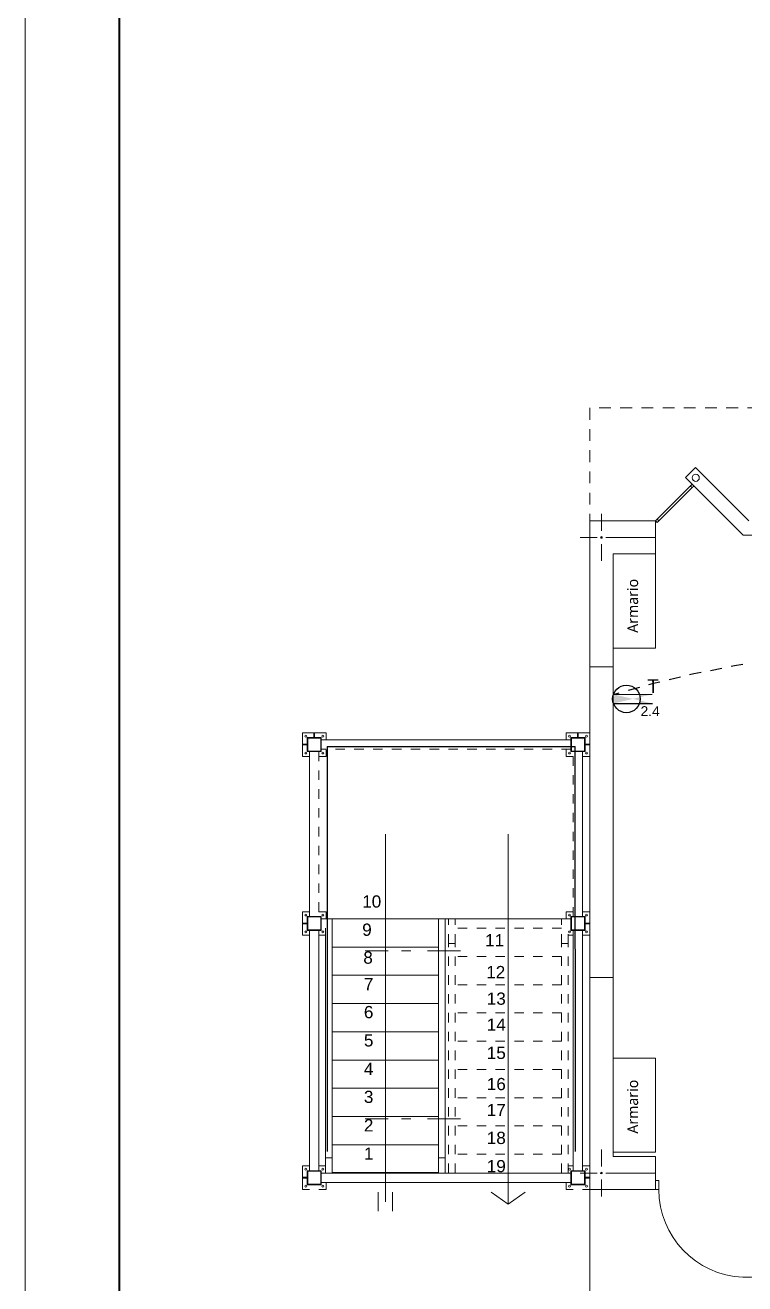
# Model space of a CAD drawing. Header units: metres. Extents: x -17 to 101, y 0 to 79.
# Drawn here: x 50.44 to 58.08, y 44.72 to 58.08 of the extents above; entities that cross this region are included whole.
import ezdxf

# ---------------------------------------------------------------- set-up
doc = ezdxf.new("R2010")
doc.units = ezdxf.units.M
for name, pattern in [('CONTINUA', [0]), ('DASHED2', [0.375, 0.25, -0.125]), ('Dot & Dashed', [0.670278, 0.352778, -0.176389, 0, -0.141111]), ('HIDDEN2', [0.1875, 0.125, -0.0625])]:
    doc.linetypes.add(name, pattern=pattern)
doc.layers.add('Cotas varias El', color=253, linetype='Continuous', lineweight=13)
doc.layers.add('TOMACORRIENTE', color=5, linetype='HIDDEN2', lineweight=30)
doc.styles.add('Generales', font='trebuc.ttf', dxfattribs={"height": 0.1})
doc.styles.get("Standard").update_dxf_attribs({"font": 'arial.ttf'})

# ---------------------------------------------------------------- blocks, each defined once
blk = doc.blocks.new('tomac. 2.2')
at = {"layer": 'TOMACORRIENTE'}
h = blk.add_hatch(color=256, dxfattribs=at)
h.dxf.hatch_style = 1
edge = h.paths.add_edge_path()
edge.add_line((-0.138, 0.049), (0.275, 0.048))
edge.add_line((-0.138, -0.048), (0.275, -0.049))
edge = h.paths.add_edge_path()
edge.add_ellipse((0, 0), major_axis=(0.104, 0.103), ratio=1, start_angle=475.671, end_angle=514.329)
edge.add_line((-0.138, -0.048), (0.138, -0.049))
edge.add_ellipse((0, 0), major_axis=(0.104, 0.103), ratio=1, start_angle=655.671, end_angle=694.329)
edge.add_line((0.138, 0.048), (-0.138, 0.049))
at = {"layer": 'TOMACORRIENTE', "color": 5, "linetype": 'CONTINUA'}
for p, q in [((-0.138, 0.049), (0.275, 0.048)), ((-0.138, -0.048), (0.275, -0.049))]:
    blk.add_line(p, q, dxfattribs=at)
blk.add_ellipse((0, 0), major_axis=(0.104, 0.103), ratio=1, start_param=5.497787, end_param=11.780972, dxfattribs=at)
at = {"layer": 'TOMACORRIENTE'}
blk.add_text('T', height=0.144, dxfattribs=at).set_placement((0.222, 0.063))

msp = doc.modelspace()

# ---------------------------------------------------------------- linework, layer by layer
at = {"layer": 'Cotas varias El', "linetype": 'Continuous'}
for p, q in [((57.134, 52.818), (57.523, 53.207)), ((57.523, 53.207), (57.505, 53.189)), ((57.523, 53.207), (57.541, 53.189)), ((57.169, 52.818), (57.523, 53.172)), ((57.505, 53.189), (57.523, 53.172)), ((57.523, 53.172), (57.541, 53.189)), ((56.559, 52.713), (56.559, 52.893)), ((57.134, 52.818), (57.152, 52.8)), ((57.169, 52.818), (57.152, 52.836)), ((57.152, 52.8), (57.169, 52.818)), ((56.514, 52.643), (56.334, 52.643)), ((56.559, 52.573), (56.559, 52.393)), ((57.134, 52.643), (56.604, 52.643)), ((53.384, 50.448), (53.384, 50.568)), ((53.384, 50.568), (53.504, 50.568)), ((53.513, 50.568), (53.504, 50.568)), ((53.504, 50.523), (53.504, 50.568)), ((53.513, 50.523), (53.513, 50.568)), ((53.513, 50.568), (53.634, 50.568)), ((53.634, 50.568), (53.634, 50.493)), ((56.184, 50.493), (56.184, 50.568)), ((56.184, 50.568), (56.304, 50.568)), ((56.313, 50.568), (56.304, 50.568)), ((56.304, 50.523), (56.304, 50.568)), ((56.313, 50.523), (56.313, 50.568)), ((56.313, 50.568), (56.434, 50.568)), ((56.434, 50.568), (56.434, 50.448)), ((53.384, 50.448), (53.384, 50.439)), ((53.429, 50.448), (53.384, 50.448)), ((53.429, 50.439), (53.384, 50.439)), ((53.384, 50.318), (53.384, 50.439)), ((53.429, 50.448), (53.429, 50.439)), ((53.434, 50.448), (53.429, 50.448)), ((53.434, 50.439), (53.429, 50.439)), ((53.434, 50.518), (53.434, 50.368)), ((53.584, 50.518), (53.434, 50.518)), ((53.44, 50.512), (53.44, 50.374)), ((53.578, 50.512), (53.44, 50.512)), ((53.459, 50.493), (53.459, 50.493)), ((53.459, 50.493), (53.459, 50.493)), ((53.513, 50.523), (53.504, 50.523)), ((53.504, 50.518), (53.504, 50.523)), ((53.513, 50.518), (53.513, 50.523)), ((53.578, 50.393), (53.578, 50.512)), ((53.578, 50.374), (53.578, 50.393)), ((53.584, 50.393), (53.584, 50.518)), ((56.234, 50.493), (53.584, 50.493)), ((53.584, 50.493), (56.234, 50.493)), ((53.584, 50.368), (53.584, 50.393)), ((56.384, 50.518), (56.234, 50.518)), ((56.234, 50.518), (56.234, 50.393)), ((56.234, 50.393), (56.234, 50.368)), ((56.378, 50.512), (56.24, 50.512)), ((56.24, 50.512), (56.24, 50.393)), ((56.24, 50.393), (56.24, 50.374)), ((56.313, 50.523), (56.304, 50.523)), ((56.304, 50.518), (56.304, 50.523)), ((56.313, 50.518), (56.313, 50.523)), ((56.359, 50.493), (56.359, 50.493)), ((56.359, 50.493), (56.359, 50.493)), ((56.378, 50.374), (56.378, 50.512)), ((56.384, 50.368), (56.384, 50.518)), ((56.384, 50.448), (56.389, 50.448)), ((56.384, 50.439), (56.389, 50.439)), ((56.389, 50.448), (56.389, 50.439)), ((56.389, 50.448), (56.434, 50.448)), ((56.389, 50.439), (56.434, 50.439)), ((56.434, 50.448), (56.434, 50.439)), ((56.434, 50.439), (56.434, 50.318)), ((53.459, 50.318), (53.384, 50.318)), ((53.434, 50.368), (53.559, 50.368)), ((53.44, 50.374), (53.559, 50.374)), ((53.459, 50.368), (53.459, 48.618)), ((53.559, 50.374), (53.578, 50.374)), ((53.559, 50.368), (53.584, 50.368)), ((53.634, 50.318), (53.559, 50.318)), ((53.634, 50.389), (53.634, 50.318)), ((56.184, 50.318), (56.184, 50.389)), ((56.259, 50.318), (56.184, 50.318)), ((56.234, 50.368), (56.259, 50.368)), ((56.24, 50.374), (56.259, 50.374)), ((56.259, 50.374), (56.378, 50.374)), ((56.259, 50.368), (56.384, 50.368)), ((56.359, 48.618), (56.359, 50.368)), ((56.434, 50.318), (56.359, 50.318)), ((53.384, 48.548), (53.384, 48.668)), ((53.384, 48.668), (53.459, 48.668)), ((53.559, 48.668), (53.634, 48.668)), ((53.634, 48.668), (53.634, 48.593)), ((56.184, 48.593), (56.184, 48.668)), ((56.184, 48.668), (56.259, 48.668)), ((56.359, 48.668), (56.434, 48.668)), ((56.434, 48.668), (56.434, 48.548)), ((53.384, 48.548), (53.384, 48.539)), ((53.429, 48.548), (53.384, 48.548)), ((53.429, 48.539), (53.384, 48.539)), ((53.384, 48.418), (53.384, 48.539)), ((53.429, 48.548), (53.429, 48.539)), ((53.434, 48.548), (53.429, 48.548)), ((53.434, 48.539), (53.429, 48.539)), ((53.434, 48.618), (53.434, 48.468)), ((53.584, 48.618), (53.434, 48.618)), ((53.578, 48.612), (53.44, 48.612)), ((53.44, 48.612), (53.44, 48.474)), ((53.578, 48.474), (53.578, 48.612)), ((53.584, 48.468), (53.584, 48.618)), ((53.584, 48.593), (56.234, 48.593)), ((56.234, 48.618), (56.234, 48.468)), ((56.384, 48.618), (56.234, 48.618)), ((56.24, 48.612), (56.24, 48.474)), ((56.378, 48.612), (56.24, 48.612)), ((56.378, 48.474), (56.378, 48.612)), ((56.384, 48.468), (56.384, 48.618)), ((56.384, 48.548), (56.389, 48.548)), ((56.384, 48.539), (56.389, 48.539)), ((56.389, 48.548), (56.389, 48.539)), ((56.389, 48.548), (56.434, 48.548)), ((56.389, 48.539), (56.434, 48.539)), ((56.434, 48.548), (56.434, 48.539)), ((56.434, 48.539), (56.434, 48.418)), ((53.459, 48.418), (53.384, 48.418)), ((53.434, 48.468), (53.559, 48.468)), ((53.44, 48.474), (53.559, 48.474)), ((53.459, 48.468), (53.459, 45.918)), ((53.559, 48.474), (53.578, 48.474)), ((53.559, 48.468), (53.584, 48.468)), ((53.559, 48.468), (53.559, 45.918)), ((53.629, 48.418), (53.559, 48.418)), ((56.259, 48.418), (56.204, 48.418)), ((56.234, 48.468), (56.359, 48.468)), ((56.24, 48.474), (56.359, 48.474)), ((56.259, 45.918), (56.259, 48.468)), ((56.359, 48.474), (56.378, 48.474)), ((56.359, 48.468), (56.384, 48.468)), ((56.359, 45.918), (56.359, 48.468)), ((56.434, 48.418), (56.359, 48.418)), ((56.559, 45.963), (56.559, 46.143)), ((53.384, 45.848), (53.384, 45.968)), ((53.384, 45.968), (53.459, 45.968)), ((53.584, 45.918), (53.434, 45.918)), ((53.434, 45.918), (53.434, 45.768)), ((53.44, 45.912), (53.44, 45.774)), ((53.578, 45.912), (53.44, 45.912)), ((53.559, 45.968), (53.629, 45.968)), ((53.578, 45.774), (53.578, 45.912)), ((53.584, 45.768), (53.584, 45.918)), ((53.584, 45.893), (56.234, 45.893)), ((53.699, 45.894), (54.829, 45.894)), ((56.204, 45.968), (56.259, 45.968)), ((56.234, 45.918), (56.234, 45.768)), ((56.384, 45.918), (56.234, 45.918)), ((56.24, 45.912), (56.24, 45.774)), ((56.378, 45.912), (56.24, 45.912)), ((56.514, 45.893), (56.334, 45.893)), ((56.359, 45.968), (56.434, 45.968)), ((56.378, 45.774), (56.378, 45.912)), ((56.384, 45.768), (56.384, 45.918)), ((56.434, 45.968), (56.434, 45.848)), ((57.134, 45.893), (56.604, 45.893)), ((53.384, 45.848), (53.384, 45.839)), ((53.429, 45.848), (53.384, 45.848)), ((53.429, 45.839), (53.384, 45.839)), ((53.384, 45.718), (53.384, 45.839)), ((53.459, 45.718), (53.384, 45.718)), ((53.429, 45.848), (53.429, 45.839)), ((53.434, 45.848), (53.429, 45.848)), ((53.434, 45.839), (53.429, 45.839)), ((53.434, 45.768), (53.559, 45.768)), ((53.44, 45.774), (53.559, 45.774)), ((53.559, 45.774), (53.578, 45.774)), ((53.559, 45.768), (53.584, 45.768)), ((53.634, 45.718), (53.559, 45.718)), ((53.584, 45.793), (56.234, 45.793)), ((53.634, 45.793), (53.634, 45.718)), ((56.184, 45.718), (56.184, 45.793)), ((56.259, 45.718), (56.184, 45.718)), ((56.234, 45.768), (56.359, 45.768)), ((56.24, 45.774), (56.359, 45.774)), ((56.359, 45.774), (56.378, 45.774)), ((56.359, 45.768), (56.384, 45.768)), ((56.434, 45.718), (56.359, 45.718)), ((56.384, 45.848), (56.389, 45.848)), ((56.384, 45.839), (56.389, 45.839)), ((56.389, 45.848), (56.389, 45.839)), ((56.389, 45.848), (56.434, 45.848)), ((56.389, 45.839), (56.434, 45.839)), ((56.434, 45.848), (56.434, 45.839)), ((56.434, 45.839), (56.434, 45.718)), ((56.559, 45.823), (56.559, 45.643))]:
    msp.add_line(p, q, dxfattribs=at)
at = {"layer": 'Cotas varias El', "ltscale": 0.05}
msp.add_line((58.062, 52.668), (58.482, 52.668), dxfattribs=at)
at = {"layer": 'Cotas varias El', "linetype": 'DASHED2', "lineweight": 9, "ltscale": 0.4}
for p, q in [((56.234, 50.393), (53.584, 50.393)), ((53.559, 50.368), (53.559, 48.618)), ((56.259, 48.618), (56.259, 50.368)), ((54.934, 48.33), (54.934, 48.593)), ((55.004, 48.33), (55.004, 48.593)), ((56.134, 48.33), (56.134, 48.593)), ((56.134, 48.493), (55.004, 48.493)), ((56.204, 48.33), (56.204, 48.493)), ((54.934, 45.893), (54.934, 48.33)), ((54.934, 48.33), (55.004, 48.33)), ((55.004, 45.893), (55.004, 48.33)), ((56.134, 48.33), (56.204, 48.33)), ((56.134, 45.893), (56.134, 48.33)), ((56.204, 45.893), (56.204, 48.33)), ((56.134, 48.193), (55.004, 48.193)), ((56.134, 47.893), (55.004, 47.893)), ((56.134, 47.593), (55.004, 47.593)), ((56.134, 47.293), (55.004, 47.293)), ((56.134, 46.993), (55.004, 46.993)), ((56.134, 46.693), (55.004, 46.693)), ((56.134, 46.393), (55.004, 46.393)), ((56.134, 46.093), (55.004, 46.093))]:
    msp.add_line(p, q, dxfattribs=at)
at = {"layer": 'Cotas varias El', "lineweight": -3}
for p, q in [((53.646, 50.422), (56.279, 50.423)), ((53.646, 50.422), (53.646, 46.123)), ((56.277, 50.423), (56.279, 46.123))]:
    msp.add_line(p, q, dxfattribs=at)
at = {"layer": 'Cotas varias El'}
for p, q in [((54.264, 45.586), (54.264, 49.493)), ((55.569, 49.493), (55.569, 45.563)), ((57.134, 45.718), (57.134, 45.968)), ((54.189, 45.689), (54.189, 45.488)), ((54.339, 45.689), (54.339, 45.488)), ((55.569, 45.563), (55.388, 45.69)), ((55.569, 45.563), (55.75, 45.69))]:
    msp.add_line(p, q, dxfattribs=at)
at = {"layer": 'Cotas varias El', "linetype": 'Continuous', "lineweight": 15}
for p, q in [((53.699, 48.593), (53.699, 46.056)), ((54.829, 48.593), (54.829, 46.056)), ((54.899, 48.593), (54.899, 46.056)), ((53.629, 48.493), (53.629, 46.056)), ((53.699, 48.293), (54.829, 48.293)), ((53.699, 47.993), (54.829, 47.993)), ((53.699, 47.693), (54.829, 47.693)), ((53.699, 47.393), (54.829, 47.393)), ((53.699, 47.093), (54.829, 47.093)), ((53.699, 46.794), (54.829, 46.794)), ((53.699, 46.494), (54.829, 46.494)), ((53.699, 46.194), (54.829, 46.194)), ((53.699, 46.056), (53.629, 46.056)), ((53.629, 46.056), (53.629, 45.893)), ((53.699, 46.056), (53.699, 45.893)), ((54.899, 46.056), (54.829, 46.056)), ((54.829, 46.056), (54.829, 45.893)), ((54.899, 46.056), (54.899, 45.893)), ((53.699, 45.899), (54.829, 45.899)), ((53.699, 45.898), (54.829, 45.898))]:
    msp.add_line(p, q, dxfattribs=at)
at = {"layer": 'Cotas varias El', "linetype": 'Dot & Dashed', "lineweight": 13}
for p, q in [((55.063, 48.252), (54.051, 48.252)), ((55.063, 46.47), (54.051, 46.47))]:
    msp.add_line(p, q, dxfattribs=at)
at = {"layer": 'Cotas varias El', "linetype": 'Continuous', "lineweight": 13}
msp.add_line((55.066, 48.202), (55.066, 48.202), dxfattribs=at)
at = {"layer": 'Cotas varias El', "linetype": 'ByBlock'}
for p, q in [((57.134, 45.718), (57.134, 45.814)), ((57.134, 45.814), (57.167, 45.814)), ((57.134, 45.718), (57.134, 45.814)), ((57.134, 45.718), (57.134, 45.814)), ((57.167, 45.718), (57.134, 45.718)), ((57.167, 45.814), (57.167, 45.718))]:
    msp.add_line(p, q, dxfattribs=at)
at = {"layer": 'Cotas varias El'}
for points in [[(50.439, 73.43), (100.539, 73.43), (100.539, 37.93), (50.439, 37.93), (50.439, 73.43)], [(56.434, 51.268), (56.434, 52.818), (57.134, 52.818)], [(57.134, 52.818), (57.134, 52.468), (56.684, 52.468), (56.684, 51.268)], [(57.134, 52.468), (56.684, 52.468), (56.684, 51.468), (57.134, 51.468), (57.134, 52.468)], [(57.134, 52.468), (56.684, 52.468), (56.684, 51.468), (57.134, 51.468), (57.134, 52.468)], [(56.684, 47.968), (56.684, 46.068), (57.134, 46.068), (57.134, 45.718)], [(57.134, 47.113), (56.684, 47.113), (56.684, 46.113), (57.134, 46.113), (57.134, 47.113)], [(57.134, 47.113), (56.684, 47.113), (56.684, 46.113), (57.134, 46.113), (57.134, 47.113)], [(56.434, 45.718), (56.434, 42.418), (85.234, 42.418), (85.234, 45.718)]]:
    msp.add_lwpolyline(points, dxfattribs=at)
at = {"layer": 'Cotas varias El', "lineweight": 40}
msp.add_lwpolyline([(51.439, 72.43), (99.539, 72.43), (99.539, 38.93), (51.439, 38.93)], close=True, dxfattribs=at)
at = {"layer": 'Cotas varias El', "linetype": 'HIDDEN2'}
msp.add_lwpolyline([(85.234, 52.818), (85.234, 54.018), (56.434, 54.018), (56.434, 52.818)], dxfattribs=at)
at = {"layer": 'Cotas varias El', "ltscale": 0.05}
for points in [[(57.558, 53.384), (57.452, 53.278)], [(58.124, 52.818), (57.558, 53.384)], [(57.452, 53.278), (58.062, 52.668)]]:
    msp.add_lwpolyline(points, dxfattribs=at)
at = {"layer": 'Cotas varias El', "linetype": 'Continuous'}
for points in [[(56.434, 52.818), (56.434, 51.268), (56.684, 51.268), (56.684, 52.468), (57.134, 52.468), (57.134, 52.818)], [(56.434, 45.718), (56.434, 47.968), (56.684, 47.968), (56.684, 46.068), (57.134, 46.068), (57.134, 45.718)]]:
    msp.add_lwpolyline(points, close=True, dxfattribs=at)
at = {"layer": 'Cotas varias El', "ltscale": 0.05}
msp.add_lwpolyline([(56.434, 51.268), (56.434, 47.968), (56.684, 47.968), (56.684, 51.268)], close=True, dxfattribs=at)
at = {"layer": 'Cotas varias El'}
msp.add_circle((57.56, 53.276), 0.0375, dxfattribs=at)
at = {"layer": 'Cotas varias El', "linetype": 'Continuous'}
for centre, radius in [((56.559, 52.643), 0.00871), ((53.419, 50.533), 0.00992), ((53.599, 50.533), 0.00992), ((56.219, 50.533), 0.00992), ((56.399, 50.533), 0.00992), ((53.419, 50.353), 0.00992), ((53.599, 50.353), 0.00992), ((56.219, 50.353), 0.00992), ((56.399, 50.353), 0.00992), ((53.419, 48.633), 0.00992), ((53.599, 48.633), 0.00992), ((56.219, 48.633), 0.00992), ((56.399, 48.633), 0.00992), ((53.419, 48.453), 0.00992), ((53.599, 48.453), 0.00992), ((56.219, 48.453), 0.00992), ((56.399, 48.453), 0.00992), ((53.419, 45.933), 0.00992), ((53.599, 45.933), 0.00992), ((56.219, 45.933), 0.00992), ((56.399, 45.933), 0.00992), ((56.559, 45.893), 0.00871), ((53.419, 45.753), 0.00992), ((53.599, 45.753), 0.00992), ((56.219, 45.753), 0.00992), ((56.399, 45.753), 0.00992)]:
    msp.add_circle(centre, radius, dxfattribs=at)
at = {"layer": 'Cotas varias El', "linetype": 'ByBlock'}
msp.add_arc((58.101, 45.718), 0.933, 180, 355, dxfattribs=at)
at = {"layer": 'Cotas varias El', "linetype": 'Continuous'}
for p in [(56.559, 52.643), (56.559, 45.893)]:
    msp.add_point(p, dxfattribs=at)
at = {"layer": 'TOMACORRIENTE', "lineweight": 25}
msp.add_arc((60.084, 39.564), 11.904, 72.719, 106.5923, dxfattribs=at)

# ---------------------------------------------------------------- block references
at = {"layer": 'TOMACORRIENTE', "lineweight": 25, "rotation": 0.2681457516765948}
msp.add_blockref('tomac. 2.2', (56.824, 50.928), dxfattribs=at)

# ---------------------------------------------------------------- texts
at = {"layer": 'Cotas varias El', "char_height": 0.115, "attachment_point": 1, "rotation": 90, "style": 'Generales'}
for insert in [(56.833, 51.63), (56.833, 51.63), (56.833, 46.311), (56.833, 46.311)]:
    msp.add_mtext_dynamic_manual_height_columns('Armario', width=0.64581, gutter_width=1, heights=[0], dxfattribs=dict(at, insert=insert))
at = {"layer": 'Cotas varias El', "char_height": 0.13, "width": 0.02301, "attachment_point": 1, "style": 'Generales'}
for s, insert in [('\\A1;{\\fArial|b0|i0|c0|p34;10}', (54.018, 48.842)), ('\\A1;{\\fArial|b0|i0|c0|p34;9}', (54.018, 48.542)), ('\\A1;{\\fArial|b0|i0|c0|p34;11}', (55.323, 48.43)), ('\\A1;{\\fArial|b0|i0|c0|p34;8}', (54.03, 48.246)), ('\\A1;{\\fArial|b0|i0|c0|p34;12}', (55.335, 48.092)), ('\\A1;{\\fArial|b0|i0|c0|p34;7}', (54.036, 47.964)), ('\\A1;{\\fArial|b0|i0|c0|p34;13}', (55.341, 47.81)), ('\\A1;{\\fArial|b0|i0|c0|p34;6}', (54.036, 47.667)), ('\\A1;{\\fArial|b0|i0|c0|p34;14}', (55.341, 47.534)), ('\\A1;{\\fArial|b0|i0|c0|p34;5}', (54.036, 47.367)), ('\\A1;{\\fArial|b0|i0|c0|p34;15}', (55.341, 47.234)), ('\\A1;{\\fArial|b0|i0|c0|p34;4}', (54.036, 47.064)), ('\\A1;{\\fArial|b0|i0|c0|p34;16}', (55.341, 46.903)), ('\\A1;{\\fArial|b0|i0|c0|p34;3}', (54.036, 46.767)), ('\\A1;{\\fArial|b0|i0|c0|p34;17}', (55.341, 46.627)), ('\\A1;{\\fArial|b0|i0|c0|p34;2}', (54.036, 46.464)), ('\\A1;{\\fArial|b0|i0|c0|p34;18}', (55.341, 46.331)), ('\\A1;{\\fArial|b0|i0|c0|p34;1}', (54.036, 46.164)), ('\\A1;{\\fArial|b0|i0|c0|p34;19}', (55.341, 46.031))]:
    msp.add_mtext(s, dxfattribs=dict(at, insert=insert))
at = {"layer": 'TOMACORRIENTE', "lineweight": 25}
msp.add_text('2.4', height=0.1047, rotation=359.6933, dxfattribs=at).set_placement((56.974, 50.746))

doc.saveas('drawing.dxf')
